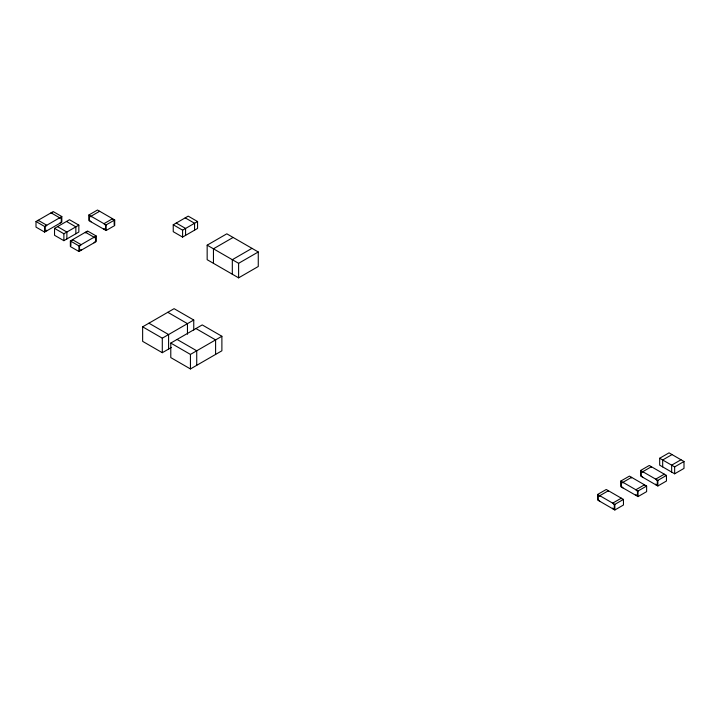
<?xml version="1.0" encoding="UTF-8"?>
<svg xmlns="http://www.w3.org/2000/svg" width="720" height="720" viewBox="0 0 720 720"><rect width="100%" height="100%" fill="white"/><g stroke="black" fill="none" stroke-linecap="round" stroke-linejoin="round"><path stroke-width="1.08" d="M36 221.526L53.217 211.581L61.821 216.549L61.821 222.147L44.604 232.083L36 227.115L36 221.526L44.604 226.494L61.821 216.549M52.677 212.517L51.066 213.444L51.066 212.823L59.67 217.8L59.67 218.421L61.281 217.485L61.281 221.832L59.67 223.389M54.531 228.366L69.489 219.726L78.84 225.126L78.84 232.038L63.882 240.678L54.531 235.278L54.531 228.366L63.882 233.766L78.84 225.126M88.875 214.992L97.488 210.015L114.705 219.96L114.705 225.549L106.092 230.517L88.875 220.581L88.875 214.992L106.092 224.928L114.705 219.96M99.639 211.266L91.035 216.234L91.035 216.855L89.415 215.919L89.415 220.266L91.035 221.823M70.362 240.948L87.57 231.012L96.183 235.98L96.183 241.578L78.966 251.514L70.362 246.546L70.362 240.948L78.966 245.925L96.183 235.98M87.039 231.948L85.419 232.875L85.419 232.254L94.032 237.222L94.032 237.843L95.643 236.916L95.643 241.263L94.032 242.82M173.241 224.775L188.199 216.135L197.559 221.535L197.559 228.447L182.592 237.087L173.241 231.687L173.241 224.775L182.592 230.175L197.559 221.535M207.162 245.169L226.818 233.82L258.264 251.973L258.264 266.499L238.608 277.848L207.162 259.695L207.162 245.169L238.608 263.322L258.264 251.973M233.109 237.447L213.453 248.796L213.453 263.322M251.973 248.346L232.317 259.695L232.317 274.221M171.423 347.436L162.297 352.701L142.641 341.352L142.641 326.826L174.096 308.673L193.752 320.022L193.752 330.075M142.641 326.826L162.297 338.175L193.752 320.022M170.784 343.071L202.23 324.918L221.886 336.267L221.886 350.793L190.44 368.946L170.784 357.597L170.784 343.071L190.44 354.42L221.886 336.267M659.682 458.253L669.033 452.853L684 461.493L684 468.405L674.649 473.805L659.682 465.165L659.682 458.253L674.649 466.893L684 461.493M597.636 494.451L606.24 489.483L623.457 499.419L623.457 505.008L614.844 509.985L597.636 500.04L597.636 494.451L614.844 504.387L623.457 499.419M620.802 481.068L629.415 476.1L646.623 486.045L646.623 491.634L638.019 496.602L620.802 486.666L620.802 481.068L638.019 491.013L646.623 486.045M640.638 470.448L649.251 465.48L666.459 475.416L666.459 481.014L657.855 485.982L640.638 476.037L640.638 470.448L657.855 480.393L666.459 475.416M672.03 454.581L662.679 459.981L662.679 466.893M681.003 459.765L671.652 465.165L671.652 472.077M185.211 217.863L194.562 223.263L194.562 230.175M176.229 223.047L185.58 228.447L185.58 235.359M66.501 221.454L75.852 226.854L75.852 233.766M57.519 226.638L66.87 232.038L66.87 238.95M167.805 312.3L187.461 323.649L187.461 334.242M195.939 328.545L215.595 339.894L215.595 354.42M148.932 323.199L168.588 334.548L168.588 349.074M177.075 339.444L196.731 350.793L196.731 365.319M674.649 466.893L674.649 473.805M664.308 474.795L664.308 474.174L655.704 479.151L657.315 480.699L657.315 485.046L655.704 484.119L655.704 484.74M657.855 480.393L657.855 485.982M651.402 467.343L651.402 466.722L642.789 471.69L642.789 472.311L641.178 471.384L641.178 475.731L642.789 477.279M644.472 485.424L644.472 484.803L635.868 489.771L637.479 491.319L637.479 495.666L635.868 494.739L635.868 495.36M638.019 491.013L638.019 496.602M631.566 477.963L631.566 477.342L622.953 482.319L622.953 482.94L621.342 482.004L621.342 486.351L622.953 487.908M621.306 498.798L621.306 498.177L612.693 503.145L614.313 504.702L614.313 509.049L612.693 508.113L612.693 508.734M614.844 504.387L614.844 509.985M608.391 491.346L608.391 490.725L599.787 495.693L599.787 496.314L598.167 495.387L598.167 499.734L599.787 501.282M238.608 263.322L238.608 277.848M190.44 354.42L190.44 368.946M182.592 230.175L182.592 237.087M162.297 338.175L162.297 352.701M114.165 220.266L114.165 224.613M112.545 219.339L112.545 218.718L103.941 223.686L105.552 225.234L105.552 229.59L103.941 228.654L103.941 229.275M106.092 224.928L106.092 230.517M81.117 250.272L81.117 249.651L79.506 250.578L79.506 246.231L81.117 244.683L72.513 239.706L72.513 240.327M78.966 245.925L78.966 251.514M70.893 241.263L70.893 245.61M63.882 233.766L63.882 240.678M46.755 230.841L46.755 230.22L45.144 231.147L45.144 226.8L46.755 225.252L38.151 220.284L38.151 220.905M44.604 226.494L44.604 232.083"/></g></svg>
